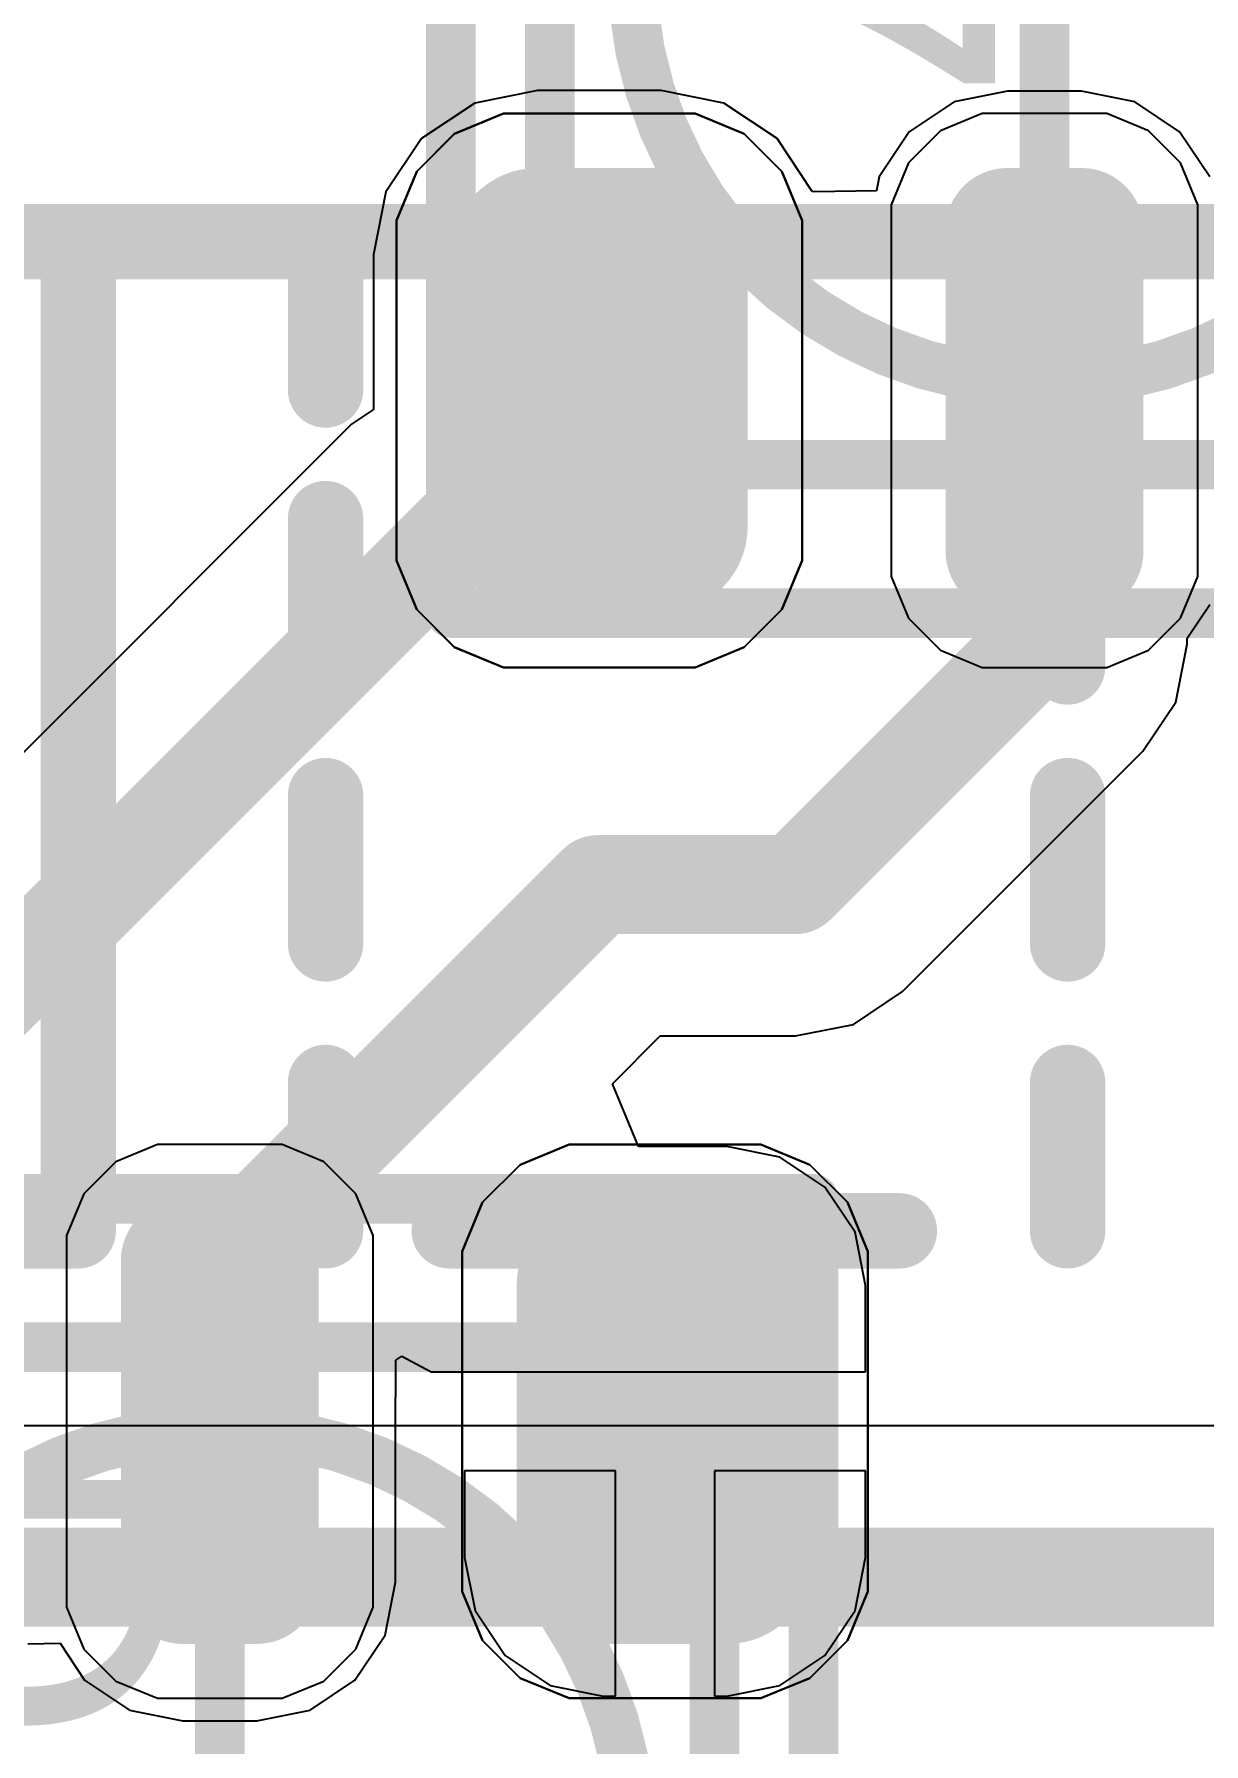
# Model space of a CAD drawing. Header units: inches. Extents: x -30 to 118, y 20 to 51.
# Drawn here: x 30.761 to 33.125, y 28.763 to 32.219 of the extents above; entities that cross this region are included whole.
import ezdxf

# ---------------------------------------------------------------- set-up
doc = ezdxf.new("R2010")
doc.units = ezdxf.units.IN
for name, color, linetype in [('Bottom Layer', 5, 'Continuous'), ('Bottom Overlay', 54, 'Continuous'), ('Mechanical 1', 6, 'Continuous'), ('Top Component Outline', 56, 'Continuous'), ('Top Courtyard', 56, 'Continuous'), ('Top Layer', 1, 'Continuous'), ('Top Overlay', 2, 'Continuous'), ('Top Paste', 8, 'Continuous'), ('Top Solder', 216, 'Continuous')]:
    doc.layers.add(name, color=color, linetype=linetype)
doc.styles.add('Arial', font='', dxfattribs={"height": 0.2})
doc.styles.get('Arial').set_extended_font_data('Arial')

# ---------------------------------------------------------------- blocks, each defined once
blk = doc.blocks.new('APA_RGB_LED_2020_555')
at = {"layer": 'Top Layer'}
h = blk.add_hatch(color=1, dxfattribs=at)
edge = h.paths.add_edge_path()
edge.add_arc((0.525, 0.075), 0.075, 90, 180)
edge.add_line((0.45, 0.075), (0.45, -0.075))
edge.add_arc((0.525, -0.075), 0.075, 180, 270)
edge.add_line((0.525, -0.15), (1.175, -0.15))
edge.add_arc((1.175, -0.075), 0.075, 270, 360)
edge.add_line((1.25, -0.075), (1.25, 0.075))
edge.add_arc((1.175, 0.075), 0.075, 0, 90)
edge.add_line((1.175, 0.15), (0.525, 0.15))
h = blk.add_hatch(color=1, dxfattribs=at)
edge = h.paths.add_edge_path()
edge.add_arc((0.575, -0.775), 0.125, 90, 180)
edge.add_line((0.45, -0.775), (0.45, -1.025))
edge.add_arc((0.575, -1.025), 0.125, 180, 270)
edge.add_line((0.575, -1.15), (1.125, -1.15))
edge.add_arc((1.125, -1.025), 0.125, 270, 360)
edge.add_line((1.25, -1.025), (1.25, -0.775))
edge.add_arc((1.125, -0.775), 0.125, 0, 90)
edge.add_line((1.125, -0.65), (0.575, -0.65))
at = {"layer": 'Top Paste'}
h = blk.add_hatch(color=8, dxfattribs=at)
edge = h.paths.add_edge_path()
edge.add_arc((0.525, 0.075), 0.075, 90, 180)
edge.add_line((0.45, 0.075), (0.45, -0.075))
edge.add_arc((0.525, -0.075), 0.075, 180, 270)
edge.add_line((0.525, -0.15), (1.175, -0.15))
edge.add_arc((1.175, -0.075), 0.075, 270, 360)
edge.add_line((1.25, -0.075), (1.25, 0.075))
edge.add_arc((1.175, 0.075), 0.075, 0, 90)
edge.add_line((1.175, 0.15), (0.525, 0.15))
h = blk.add_hatch(color=8, dxfattribs=at)
edge = h.paths.add_edge_path()
edge.add_arc((0.575, -0.775), 0.125, 90, 180)
edge.add_line((0.45, -0.775), (0.45, -1.025))
edge.add_arc((0.575, -1.025), 0.125, 180, 270)
edge.add_line((0.575, -1.15), (1.125, -1.15))
edge.add_arc((1.125, -1.025), 0.125, 270, 360)
edge.add_line((1.25, -1.025), (1.25, -0.775))
edge.add_arc((1.125, -0.775), 0.125, 0, 90)
edge.add_line((1.125, -0.65), (0.575, -0.65))
at = {"layer": 'Top Solder'}
h = blk.add_hatch(color=216, dxfattribs=at)
edge = h.paths.add_edge_path()
edge.add_arc((0.525, 0.075), 0.125, 90, 180)
edge.add_line((0.4, 0.075), (0.4, -0.075))
edge.add_arc((0.525, -0.075), 0.125, 180, 270)
edge.add_line((0.525, -0.2), (1.175, -0.2))
edge.add_arc((1.175, -0.075), 0.125, 270, 360)
edge.add_line((1.3, -0.075), (1.3, 0.075))
edge.add_arc((1.175, 0.075), 0.125, 0, 90)
edge.add_line((1.175, 0.2), (0.525, 0.2))
h = blk.add_hatch(color=216, dxfattribs=at)
edge = h.paths.add_edge_path()
edge.add_arc((0.575, -0.775), 0.175, 90, 180)
edge.add_line((0.4, -0.775), (0.4, -1.025))
edge.add_arc((0.575, -1.025), 0.175, 180, 270)
edge.add_line((0.575, -1.2), (1.125, -1.2))
edge.add_arc((1.125, -1.025), 0.175, 270, 360)
edge.add_line((1.3, -1.025), (1.3, -0.775))
edge.add_arc((1.125, -0.775), 0.175, 0, 90)
edge.add_line((1.125, -0.6), (0.575, -0.6))
at = {"layer": 'Top Component Outline'}
for points in [[(1, -1, 0.1, 0.1, 0), (1, 1, 0.1, 0.1, 0)], [(1, -1, 0.1, 0.1, 0), (-1, -1, 0.1, 0.1, 0)]]:
    blk.add_lwpolyline(points, format="xyseb", dxfattribs=at)
blk.add_lwpolyline([(0.975, -1, 0.05, 0.05, 1), (1.025, -1, 0.05, 0.05, 1)], format="xyseb", close=True, dxfattribs=at)
blk.add_lwpolyline([(0.975, -1, 0.05, 0.05, 1), (1.025, -1, 0.05, 0.05, 1)], format="xyseb", close=True, dxfattribs=at)
at = {"layer": 'Top Courtyard'}
for points in [[(1.3, -1.2, 0.1, 0.1, 0), (1.3, 1.2, 0.1, 0.1, 0)], [(0.5, 0, 0.1, 0.1, 0), (-0.5, 0, 0.1, 0.1, 0)], [(1.3, -1.2, 0.1, 0.1, 0), (-1.3, -1.2, 0.1, 0.1, 0)]]:
    blk.add_lwpolyline(points, format="xyseb", dxfattribs=at)
for points in [[(0.475, 0, 0.05, 0.05, 1), (0.525, 0, 0.05, 0.05, 1)], [(1.275, -1.2, 0.05, 0.05, 1), (1.325, -1.2, 0.05, 0.05, 1)], [(1.275, -1.2, 0.05, 0.05, 1), (1.325, -1.2, 0.05, 0.05, 1)]]:
    blk.add_lwpolyline(points, format="xyseb", close=True, dxfattribs=at)
at = {"layer": 'Top Overlay'}
for p, q in [((0.4743, 0.31), (0.3897, 0.275)), ((0.52, 0.31), (0.4743, 0.31)), ((1.18, 0.31), (0.52, 0.31)), ((1.2258, 0.31), (1.18, 0.31)), ((1.18, 0.31), (1.18, 0.31)), ((1.3103, 0.275), (1.2258, 0.31)), ((0.3897, 0.275), (0.325, 0.2103)), ((1.375, 0.2103), (1.3103, 0.275)), ((0.325, 0.2103), (0.29, 0.1257)), ((1.41, 0.1257), (1.375, 0.2103)), ((0.29, 0.1257), (0.29, 0.08)), ((1.41, 0.08), (1.41, 0.1257)), ((0.29, 0.08), (0.29, -0.08)), ((0.29, 0.08), (0.29, 0.08)), ((1.41, -0.08), (1.41, 0.08)), ((0.29, -0.08), (0.29, -0.1258)), ((1.41, -0.1258), (1.41, -0.08)), ((1.41, -0.08), (1.41, -0.08)), ((0.29, -0.1258), (0.325, -0.2103)), ((1.375, -0.2103), (1.41, -0.1258)), ((0.325, -0.2103), (0.3897, -0.275)), ((1.3103, -0.275), (1.375, -0.2103)), ((0.3897, -0.275), (0.4743, -0.31)), ((1.2258, -0.31), (1.3103, -0.275)), ((0.4743, -0.31), (0.52, -0.31)), ((0.52, -0.31), (0.52, -0.31)), ((0.52, -0.31), (1.18, -0.31)), ((1.18, -0.31), (1.2258, -0.31)), ((0.4071, -0.5311), (0.5063, -0.49)), ((0.5063, -0.49), (0.56, -0.49)), ((0.56, -0.49), (0.56, -0.49)), ((0.56, -0.49), (1.14, -0.49)), ((1.14, -0.49), (1.1937, -0.49)), ((1.1937, -0.49), (1.2929, -0.5311)), ((0.3311, -0.6071), (0.4071, -0.5311)), ((1.2929, -0.5311), (1.3689, -0.6071)), ((0.29, -0.7063), (0.3311, -0.6071)), ((1.3689, -0.6071), (1.41, -0.7063)), ((0.29, -0.76), (0.29, -0.7063)), ((1.41, -0.7063), (1.41, -0.76)), ((0.29, -1.04), (0.29, -0.76)), ((1.41, -0.76), (1.41, -0.76)), ((1.41, -0.76), (1.41, -1.04)), ((0.29, -1.04), (0.29, -1.04)), ((0.29, -1.0937), (0.29, -1.04)), ((1.41, -1.04), (1.41, -1.0937)), ((0.3311, -1.1929), (0.29, -1.0937)), ((1.41, -1.0937), (1.3689, -1.1929)), ((0.4071, -1.2689), (0.3311, -1.1929)), ((1.3689, -1.1929), (1.2929, -1.2689)), ((0.5063, -1.31), (0.4071, -1.2689)), ((1.2929, -1.2689), (1.1937, -1.31)), ((0.56, -1.31), (0.5063, -1.31)), ((1.14, -1.31), (0.56, -1.31)), ((1.1937, -1.31), (1.14, -1.31)), ((1.14, -1.31), (1.14, -1.31))]:
    blk.add_line(p, q, dxfattribs=at)
at = {"layer": 'Top Courtyard', "style": 'Arial'}
blk.add_text('D7', height=0.6, dxfattribs=at).set_placement((-0.8, -0.7))
blk = doc.blocks.new('APA_RGB_LED_2020_581')
at = {"layer": 'Top Layer'}
h = blk.add_hatch(color=1, dxfattribs=at)
edge = h.paths.add_edge_path()
edge.add_arc((-1.125, 1.025), 0.125, 90, 180)
edge.add_line((-1.25, 1.025), (-1.25, 0.775))
edge.add_arc((-1.125, 0.775), 0.125, 180, 270)
edge.add_line((-1.125, 0.65), (-0.575, 0.65))
edge.add_arc((-0.575, 0.775), 0.125, 270, 360)
edge.add_line((-0.45, 0.775), (-0.45, 1.025))
edge.add_arc((-0.575, 1.025), 0.125, 0, 90)
edge.add_line((-0.575, 1.15), (-1.125, 1.15))
h = blk.add_hatch(color=1, dxfattribs=at)
edge = h.paths.add_edge_path()
edge.add_arc((-1.175, 0.075), 0.075, 90, 180)
edge.add_line((-1.25, 0.075), (-1.25, -0.075))
edge.add_arc((-1.175, -0.075), 0.075, 180, 270)
edge.add_line((-1.175, -0.15), (-0.525, -0.15))
edge.add_arc((-0.525, -0.075), 0.075, 270, 360)
edge.add_line((-0.45, -0.075), (-0.45, 0.075))
edge.add_arc((-0.525, 0.075), 0.075, 0, 90)
edge.add_line((-0.525, 0.15), (-1.175, 0.15))
at = {"layer": 'Top Paste'}
h = blk.add_hatch(color=8, dxfattribs=at)
edge = h.paths.add_edge_path()
edge.add_arc((-1.125, 1.025), 0.125, 90, 180)
edge.add_line((-1.25, 1.025), (-1.25, 0.775))
edge.add_arc((-1.125, 0.775), 0.125, 180, 270)
edge.add_line((-1.125, 0.65), (-0.575, 0.65))
edge.add_arc((-0.575, 0.775), 0.125, 270, 360)
edge.add_line((-0.45, 0.775), (-0.45, 1.025))
edge.add_arc((-0.575, 1.025), 0.125, 0, 90)
edge.add_line((-0.575, 1.15), (-1.125, 1.15))
h = blk.add_hatch(color=8, dxfattribs=at)
edge = h.paths.add_edge_path()
edge.add_arc((-1.175, 0.075), 0.075, 90, 180)
edge.add_line((-1.25, 0.075), (-1.25, -0.075))
edge.add_arc((-1.175, -0.075), 0.075, 180, 270)
edge.add_line((-1.175, -0.15), (-0.525, -0.15))
edge.add_arc((-0.525, -0.075), 0.075, 270, 360)
edge.add_line((-0.45, -0.075), (-0.45, 0.075))
edge.add_arc((-0.525, 0.075), 0.075, 0, 90)
edge.add_line((-0.525, 0.15), (-1.175, 0.15))
at = {"layer": 'Top Solder'}
h = blk.add_hatch(color=216, dxfattribs=at)
edge = h.paths.add_edge_path()
edge.add_arc((-1.125, 1.025), 0.175, 90, 180)
edge.add_line((-1.3, 1.025), (-1.3, 0.775))
edge.add_arc((-1.125, 0.775), 0.175, 180, 270)
edge.add_line((-1.125, 0.6), (-0.575, 0.6))
edge.add_arc((-0.575, 0.775), 0.175, 270, 360)
edge.add_line((-0.4, 0.775), (-0.4, 1.025))
edge.add_arc((-0.575, 1.025), 0.175, 0, 90)
edge.add_line((-0.575, 1.2), (-1.125, 1.2))
h = blk.add_hatch(color=216, dxfattribs=at)
edge = h.paths.add_edge_path()
edge.add_arc((-1.175, 0.075), 0.125, 90, 180)
edge.add_line((-1.3, 0.075), (-1.3, -0.075))
edge.add_arc((-1.175, -0.075), 0.125, 180, 270)
edge.add_line((-1.175, -0.2), (-0.525, -0.2))
edge.add_arc((-0.525, -0.075), 0.125, 270, 360)
edge.add_line((-0.4, -0.075), (-0.4, 0.075))
edge.add_arc((-0.525, 0.075), 0.125, 0, 90)
edge.add_line((-0.525, 0.2), (-1.175, 0.2))
at = {"layer": 'Top Component Outline'}
for points in [[(-1, -1, 0.1, 0.1, 0), (-1, 1, 0.1, 0.1, 0)], [(1, 1, 0.1, 0.1, 0), (-1, 1, 0.1, 0.1, 0)]]:
    blk.add_lwpolyline(points, format="xyseb", dxfattribs=at)
blk.add_lwpolyline([(-1.025, 1, 0.05, 0.05, 1), (-0.975, 1, 0.05, 0.05, 1)], format="xyseb", close=True, dxfattribs=at)
blk.add_lwpolyline([(-1.025, 1, 0.05, 0.05, 1), (-0.975, 1, 0.05, 0.05, 1)], format="xyseb", close=True, dxfattribs=at)
at = {"layer": 'Top Courtyard'}
for points in [[(1.3, 1.2, 0.1, 0.1, 0), (-1.3, 1.2, 0.1, 0.1, 0)], [(-1.3, -1.2, 0.1, 0.1, 0), (-1.3, 1.2, 0.1, 0.1, 0)], [(0.5, 0, 0.1, 0.1, 0), (-0.5, 0, 0.1, 0.1, 0)]]:
    blk.add_lwpolyline(points, format="xyseb", dxfattribs=at)
for points in [[(-1.325, 1.2, 0.05, 0.05, 1), (-1.275, 1.2, 0.05, 0.05, 1)], [(-1.325, 1.2, 0.05, 0.05, 1), (-1.275, 1.2, 0.05, 0.05, 1)], [(-0.525, 0, 0.05, 0.05, 1), (-0.475, 0, 0.05, 0.05, 1)]]:
    blk.add_lwpolyline(points, format="xyseb", close=True, dxfattribs=at)
at = {"layer": 'Top Overlay'}
for p, q in [((-1.2929, 1.2689), (-1.1937, 1.31)), ((-1.1937, 1.31), (-1.14, 1.31)), ((-1.14, 1.31), (-1.14, 1.31)), ((-1.14, 1.31), (-0.56, 1.31)), ((-0.56, 1.31), (-0.5063, 1.31)), ((-0.5063, 1.31), (-0.4071, 1.2689)), ((-1.3689, 1.1929), (-1.2929, 1.2689)), ((-0.4071, 1.2689), (-0.3311, 1.1929)), ((-1.41, 1.0937), (-1.3689, 1.1929)), ((-0.3311, 1.1929), (-0.29, 1.0937)), ((-1.41, 1.04), (-1.41, 1.0937)), ((-0.29, 1.0937), (-0.29, 1.04)), ((-1.41, 0.76), (-1.41, 1.04)), ((-0.29, 1.04), (-0.29, 1.04)), ((-0.29, 1.04), (-0.29, 0.76)), ((-1.41, 0.76), (-1.41, 0.76)), ((-1.41, 0.7063), (-1.41, 0.76)), ((-0.29, 0.76), (-0.29, 0.7063)), ((-1.3689, 0.6071), (-1.41, 0.7063)), ((-0.29, 0.7063), (-0.3311, 0.6071)), ((-1.2929, 0.5311), (-1.3689, 0.6071)), ((-0.3311, 0.6071), (-0.4071, 0.5311)), ((-1.1937, 0.49), (-1.2929, 0.5311)), ((-0.4071, 0.5311), (-0.5063, 0.49)), ((-1.14, 0.49), (-1.1937, 0.49)), ((-0.56, 0.49), (-1.14, 0.49)), ((-0.5063, 0.49), (-0.56, 0.49)), ((-0.56, 0.49), (-0.56, 0.49)), ((-1.2258, 0.31), (-1.3103, 0.275)), ((-1.18, 0.31), (-1.2258, 0.31)), ((-0.52, 0.31), (-1.18, 0.31)), ((-0.4742, 0.31), (-0.52, 0.31)), ((-0.52, 0.31), (-0.52, 0.31)), ((-0.3897, 0.275), (-0.4742, 0.31)), ((-1.3103, 0.275), (-1.375, 0.2103)), ((-0.325, 0.2103), (-0.3897, 0.275)), ((-1.375, 0.2103), (-1.41, 0.1257)), ((-0.29, 0.1257), (-0.325, 0.2103)), ((-1.41, 0.1257), (-1.41, 0.08)), ((-0.29, 0.08), (-0.29, 0.1257)), ((-1.41, 0.08), (-1.41, -0.08)), ((-1.41, 0.08), (-1.41, 0.08)), ((-0.29, -0.08), (-0.29, 0.08)), ((-1.41, -0.08), (-1.41, -0.1258)), ((-0.29, -0.1258), (-0.29, -0.08)), ((-0.29, -0.08), (-0.29, -0.08)), ((-1.41, -0.1258), (-1.375, -0.2103)), ((-0.325, -0.2103), (-0.29, -0.1258)), ((-1.375, -0.2103), (-1.3103, -0.275)), ((-0.3897, -0.275), (-0.325, -0.2103)), ((-1.3103, -0.275), (-1.2258, -0.31)), ((-0.4742, -0.31), (-0.3897, -0.275)), ((-1.2258, -0.31), (-1.18, -0.31)), ((-1.18, -0.31), (-1.18, -0.31)), ((-1.18, -0.31), (-0.52, -0.31)), ((-0.52, -0.31), (-0.4742, -0.31))]:
    blk.add_line(p, q, dxfattribs=at)
at = {"layer": 'Top Courtyard', "style": 'Arial'}
blk.add_text('D6', height=0.6, dxfattribs=at).set_placement((-0.8, -0.7))
blk = doc.blocks.new('JS102011SAQN_B_603')
at = {"layer": 'Bottom Overlay'}
for points in [[(-1.75, 3.8, 0.1524, 0.1524, 0), (-1.75, 3.5, 0.1524, 0.1524, 0)], [(-1.16, 3.8, 0.1524, 0.1524, 0), (-1.41, 3.8, 0.1524, 0.1524, 0)], [(-0.56, 3.8, 0.1524, 0.1524, 0), (-0.81, 3.8, 0.1524, 0.1524, 0)], [(-0.5, 3.8, 0.1524, 0.1524, 0), (-0.8, 3.8, 0.1524, 0.1524, 0)], [(-0.25, 3.8, 0.1524, 0.1524, 0), (-0.25, 3.5, 0.1524, 0.1524, 0)], [(1.75, 3.8, 0.1524, 0.1524, 0), (0.25, 3.8, 0.1524, 0.1524, 0)], [(0.25, 3.8, 0.1524, 0.1524, 0), (0.25, 1.8, 0.1524, 0.1524, 0)], [(-1.75, 3.22, 0.1524, 0.1524, 0), (-1.75, 2.92, 0.1524, 0.1524, 0)], [(-0.25, 3.22, 0.1524, 0.1524, 0), (-0.25, 2.92, 0.1524, 0.1524, 0)], [(-1.75, 2.66, 0.1524, 0.1524, 0), (-1.75, 2.36, 0.1524, 0.1524, 0)], [(-0.25, 2.66, 0.1524, 0.1524, 0), (-0.25, 2.36, 0.1524, 0.1524, 0)], [(-1.75, 2.1, 0.1524, 0.1524, 0), (-1.75, 1.8, 0.1524, 0.1524, 0)], [(-0.25, 2.1, 0.1524, 0.1524, 0), (-0.25, 1.8, 0.1524, 0.1524, 0)], [(4.5, 1.8, 0.1524, 0.1524, 0), (-4.5, 1.8, 0.1524, 0.1524, 0)]]:
    blk.add_lwpolyline(points, format="xyseb", dxfattribs=at)
for points in [[(-1.7881, 3.8, 0.0762, 0.0762, 1), (-1.7119, 3.8, 0.0762, 0.0762, 1)], [(-1.4481, 3.8, 0.0762, 0.0762, 1), (-1.3719, 3.8, 0.0762, 0.0762, 1)], [(-1.1981, 3.8, 0.0762, 0.0762, 1), (-1.1219, 3.8, 0.0762, 0.0762, 1)], [(-0.8481, 3.8, 0.0762, 0.0762, 1), (-0.7719, 3.8, 0.0762, 0.0762, 1)], [(-0.8381, 3.8, 0.0762, 0.0762, 1), (-0.7619, 3.8, 0.0762, 0.0762, 1)], [(-0.5981, 3.8, 0.0762, 0.0762, 1), (-0.5219, 3.8, 0.0762, 0.0762, 1)], [(-0.5381, 3.8, 0.0762, 0.0762, 1), (-0.4619, 3.8, 0.0762, 0.0762, 1)], [(-0.2881, 3.8, 0.0762, 0.0762, 1), (-0.2119, 3.8, 0.0762, 0.0762, 1)], [(0.2119, 3.8, 0.0762, 0.0762, 1), (0.2881, 3.8, 0.0762, 0.0762, 1)], [(0.2119, 3.8, 0.0762, 0.0762, 1), (0.2881, 3.8, 0.0762, 0.0762, 1)], [(-1.7881, 3.5, 0.0762, 0.0762, 1), (-1.7119, 3.5, 0.0762, 0.0762, 1)], [(-0.2881, 3.5, 0.0762, 0.0762, 1), (-0.2119, 3.5, 0.0762, 0.0762, 1)], [(-1.7881, 3.22, 0.0762, 0.0762, 1), (-1.7119, 3.22, 0.0762, 0.0762, 1)], [(-0.2881, 3.22, 0.0762, 0.0762, 1), (-0.2119, 3.22, 0.0762, 0.0762, 1)], [(-1.7881, 2.92, 0.0762, 0.0762, 1), (-1.7119, 2.92, 0.0762, 0.0762, 1)], [(-0.2881, 2.92, 0.0762, 0.0762, 1), (-0.2119, 2.92, 0.0762, 0.0762, 1)], [(-1.7881, 2.66, 0.0762, 0.0762, 1), (-1.7119, 2.66, 0.0762, 0.0762, 1)], [(-0.2881, 2.66, 0.0762, 0.0762, 1), (-0.2119, 2.66, 0.0762, 0.0762, 1)], [(-1.7881, 2.36, 0.0762, 0.0762, 1), (-1.7119, 2.36, 0.0762, 0.0762, 1)], [(-0.2881, 2.36, 0.0762, 0.0762, 1), (-0.2119, 2.36, 0.0762, 0.0762, 1)], [(-1.7881, 2.1, 0.0762, 0.0762, 1), (-1.7119, 2.1, 0.0762, 0.0762, 1)], [(-0.2881, 2.1, 0.0762, 0.0762, 1), (-0.2119, 2.1, 0.0762, 0.0762, 1)], [(-1.7881, 1.8, 0.0762, 0.0762, 1), (-1.7119, 1.8, 0.0762, 0.0762, 1)], [(-0.2881, 1.8, 0.0762, 0.0762, 1), (-0.2119, 1.8, 0.0762, 0.0762, 1)], [(0.2119, 1.8, 0.0762, 0.0762, 1), (0.2881, 1.8, 0.0762, 0.0762, 1)]]:
    blk.add_lwpolyline(points, format="xyseb", close=True, dxfattribs=at)

msp = doc.modelspace()

# ---------------------------------------------------------------- linework, layer by layer
at = {"layer": 'Bottom Layer'}
msp.add_line((38.3, 29.4059), (25.5267, 29.4059), dxfattribs=at)
msp.add_lwpolyline([(25.4, 29.1, 0.2, 0.2, 0), (38.3, 29.1, 0.2, 0.2, 0)], format="xyseb", dxfattribs=at)
at = {"layer": 'Mechanical 1'}
for points in [[(32.2139, 31.7595, 0.1, 0.1, -0.198911), (31.9698, 32.3489, 0.1, 0.1, 0)], [(32.8033, 31.5154, 0.1, 0.1, -0.198911), (32.2139, 31.7595, 0.1, 0.1, 0)], [(33.3927, 31.7595, 0.1, 0.1, -0.198911), (32.8033, 31.5154, 0.1, 0.1, 0)], [(30.5469, 29.1542, 0.1, 0.1, -0.198911), (31.1363, 29.3983, 0.1, 0.1, 0)], [(31.1363, 29.3983, 0.1, 0.1, -0.198911), (31.7257, 29.1542, 0.1, 0.1, 0)], [(31.7257, 29.1542, 0.1, 0.1, -0.198911), (31.9698, 28.5648, 0.1, 0.1, 0)]]:
    msp.add_lwpolyline(points, format="xyseb", dxfattribs=at)
for points in [[(32.1889, 31.7595, 0.05, 0.05, 1), (32.2389, 31.7595, 0.05, 0.05, 1)], [(32.1889, 31.7595, 0.05, 0.05, 1), (32.2389, 31.7595, 0.05, 0.05, 1)], [(32.7783, 31.5154, 0.05, 0.05, 1), (32.8283, 31.5154, 0.05, 0.05, 1)], [(32.7783, 31.5154, 0.05, 0.05, 1), (32.8283, 31.5154, 0.05, 0.05, 1)], [(31.1113, 29.3983, 0.05, 0.05, 1), (31.1613, 29.3983, 0.05, 0.05, 1)], [(31.1113, 29.3983, 0.05, 0.05, 1), (31.1613, 29.3983, 0.05, 0.05, 1)], [(31.7007, 29.1542, 0.05, 0.05, 1), (31.7507, 29.1542, 0.05, 0.05, 1)], [(31.7007, 29.1542, 0.05, 0.05, 1), (31.7507, 29.1542, 0.05, 0.05, 1)]]:
    msp.add_lwpolyline(points, format="xyseb", close=True, dxfattribs=at)
at = {"layer": 'Top Layer'}
for p, q in [((31.6515, 32.08), (31.544, 32.0082)), ((31.7783, 32.1052), (31.6515, 32.08)), ((32.0283, 32.1052), (31.7783, 32.1052)), ((32.1551, 32.08), (32.0283, 32.1052)), ((32.2626, 32.0082), (32.1551, 32.08)), ((32.621, 32.0829), (32.53, 32.0221)), ((32.7283, 32.1043), (32.621, 32.0829)), ((32.8783, 32.1043), (32.7283, 32.1043)), ((32.9856, 32.0829), (32.8783, 32.1043)), ((33.0765, 32.0221), (32.9856, 32.0829)), ((31.544, 32.0082), (31.4721, 31.9007)), ((32.3339, 31.9015), (32.2626, 32.0082)), ((32.53, 32.0221), (32.4692, 31.9312)), ((33.1373, 31.9312), (33.0765, 32.0221)), ((32.4692, 31.9312), (32.4635, 31.9025)), ((31.4721, 31.9007), (31.4469, 31.7739)), ((32.338, 31.9007), (32.3339, 31.9015)), ((32.4635, 31.9025), (32.338, 31.9007)), ((31.4469, 31.7739), (31.4469, 31.4603)), ((31.4469, 31.4603), (31.4024, 31.4306)), ((31.4024, 31.4306), (30.112, 30.1401)), ((31.4024, 31.4306), (31.4024, 31.4306)), ((33.0918, 30.9984), (33.1373, 31.0666)), ((33.0685, 30.8689), (33.0918, 30.9859)), ((33.0918, 30.9859), (33.0918, 30.9984)), ((33.0022, 30.7696), (33.0685, 30.8689)), ((32.5163, 30.2837), (33.0022, 30.7696)), ((32.4171, 30.2174), (32.5163, 30.2837)), ((32.3, 30.1941), (32.4171, 30.2174)), ((31.9298, 30.0972), (32.0267, 30.1941)), ((32.0267, 30.1941), (32.3, 30.1941)), ((32.3, 30.1941), (32.3, 30.1941)), ((31.9824, 29.9702), (31.9298, 30.0972)), ((32.1613, 29.9702), (31.9824, 29.9702)), ((32.2686, 29.9488), (32.1613, 29.9702)), ((32.3595, 29.8881), (32.2686, 29.9488)), ((32.4203, 29.7971), (32.3595, 29.8881)), ((32.4417, 29.6898), (32.4203, 29.7971)), ((32.4417, 29.5148), (32.4417, 29.6898)), ((31.4922, 29.5387), (31.5039, 29.5466)), ((31.4922, 29.4648), (31.4922, 29.5387)), ((31.5039, 29.5466), (31.5633, 29.5148)), ((31.5633, 29.5148), (32.0363, 29.5148)), ((32.0363, 29.5148), (32.4417, 29.5148)), ((31.4917, 29.4623), (31.4922, 29.4648)), ((31.4917, 29.0898), (31.4917, 29.4623)), ((31.4922, 29.4648), (31.4922, 29.4648)), ((31.9363, 29.3148), (31.6309, 29.3148)), ((31.6309, 29.3148), (31.6309, 29.1398)), ((31.9363, 28.8594), (31.9363, 29.3148)), ((32.4417, 29.3148), (32.1363, 29.3148)), ((32.1363, 29.3148), (32.1363, 28.8594)), ((32.4417, 29.1398), (32.4417, 29.3148)), ((31.6309, 29.1398), (31.6522, 29.0325)), ((32.4203, 29.0325), (32.4417, 29.1398)), ((31.4703, 28.9825), (31.4917, 29.0898)), ((31.6522, 29.0325), (31.713, 28.9415)), ((32.3595, 28.9415), (32.4203, 29.0325)), ((30.7483, 28.965), (30.8133, 28.966)), ((30.8133, 28.966), (30.863, 28.8915)), ((31.4095, 28.8915), (31.4703, 28.9825)), ((31.713, 28.9415), (31.804, 28.8808)), ((32.2686, 28.8808), (32.3595, 28.9415)), ((30.863, 28.8915), (30.954, 28.8308)), ((31.3186, 28.8308), (31.4095, 28.8915)), ((31.804, 28.8808), (31.9113, 28.8594)), ((32.1613, 28.8594), (32.2686, 28.8808)), ((30.954, 28.8308), (31.0613, 28.8094)), ((31.2113, 28.8094), (31.3186, 28.8308)), ((31.9113, 28.8594), (31.9363, 28.8594)), ((32.1363, 28.8594), (32.1613, 28.8594)), ((31.0613, 28.8094), (31.2113, 28.8094))]:
    msp.add_line(p, q, dxfattribs=at)
for points in [[(31.9033, 31.3624, 0.2, 0.2, 0), (31.9033, 31.4989, 0.2, 0.2, 0)], [(32.7859, 31.4815, 0.2, 0.2, 0), (32.8033, 31.4989, 0.2, 0.2, 0)], [(32.7859, 30.9859, 0.2, 0.2, 0), (32.7859, 31.4815, 0.2, 0.2, 0)], [(31.7552, 31.2143, 0.2, 0.2, 0), (31.9033, 31.3624, 0.2, 0.2, 0)], [(30.3283, 29.9239, 0.2, 0.2, 0), (31.6187, 31.2143, 0.2, 0.2, 0)], [(31.6187, 31.2143, 0.2, 0.2, 0), (31.7552, 31.2143, 0.2, 0.2, 0)], [(32.3, 30.5, 0.2, 0.2, 0), (32.7859, 30.9859, 0.2, 0.2, 0)], [(31.1863, 29.7863, 0.2, 0.2, 0), (31.9, 30.5, 0.2, 0.2, 0)], [(31.9, 30.5, 0.2, 0.2, 0), (32.3, 30.5, 0.2, 0.2, 0)], [(31.1863, 29.4648, 0.2, 0.2, 0), (31.1863, 29.7863, 0.2, 0.2, 0)], [(31.1363, 29.4148, 0.2, 0.2, 0), (31.1863, 29.4648, 0.2, 0.2, 0)]]:
    msp.add_lwpolyline(points, format="xyseb", dxfattribs=at)
for points in [[(31.8533, 31.4989, 0.1, 0.1, 1), (31.9533, 31.4989, 0.1, 0.1, 1)], [(32.7533, 31.4989, 0.1, 0.1, 1), (32.8533, 31.4989, 0.1, 0.1, 1)], [(32.7359, 31.4815, 0.1, 0.1, 1), (32.8359, 31.4815, 0.1, 0.1, 1)], [(32.7359, 31.4815, 0.1, 0.1, 1), (32.8359, 31.4815, 0.1, 0.1, 1)], [(31.8533, 31.3624, 0.1, 0.1, 1), (31.9533, 31.3624, 0.1, 0.1, 1)], [(31.8533, 31.3624, 0.1, 0.1, 1), (31.9533, 31.3624, 0.1, 0.1, 1)], [(31.5687, 31.2143, 0.1, 0.1, 1), (31.6687, 31.2143, 0.1, 0.1, 1)], [(31.5687, 31.2143, 0.1, 0.1, 1), (31.6687, 31.2143, 0.1, 0.1, 1)], [(31.7052, 31.2143, 0.1, 0.1, 1), (31.8052, 31.2143, 0.1, 0.1, 1)], [(31.7052, 31.2143, 0.1, 0.1, 1), (31.8052, 31.2143, 0.1, 0.1, 1)], [(32.7359, 30.9859, 0.1, 0.1, 1), (32.8359, 30.9859, 0.1, 0.1, 1)], [(32.7359, 30.9859, 0.1, 0.1, 1), (32.8359, 30.9859, 0.1, 0.1, 1)], [(31.85, 30.5, 0.1, 0.1, 1), (31.95, 30.5, 0.1, 0.1, 1)], [(31.85, 30.5, 0.1, 0.1, 1), (31.95, 30.5, 0.1, 0.1, 1)], [(32.25, 30.5, 0.1, 0.1, 1), (32.35, 30.5, 0.1, 0.1, 1)], [(32.25, 30.5, 0.1, 0.1, 1), (32.35, 30.5, 0.1, 0.1, 1)], [(31.1363, 29.7863, 0.1, 0.1, 1), (31.2363, 29.7863, 0.1, 0.1, 1)], [(31.1363, 29.7863, 0.1, 0.1, 1), (31.2363, 29.7863, 0.1, 0.1, 1)], [(31.1363, 29.4648, 0.1, 0.1, 1), (31.2363, 29.4648, 0.1, 0.1, 1)], [(31.1363, 29.4648, 0.1, 0.1, 1), (31.2363, 29.4648, 0.1, 0.1, 1)], [(31.0863, 29.4148, 0.1, 0.1, 1), (31.1863, 29.4148, 0.1, 0.1, 1)]]:
    msp.add_lwpolyline(points, format="xyseb", close=True, dxfattribs=at)
at = {"layer": 'Top Overlay'}
for p, q in [((31.7096, 32.0589), (31.6103, 32.0178)), ((32.097, 32.0589), (31.7096, 32.0589)), ((32.1962, 32.0178), (32.097, 32.0589)), ((32.6775, 32.0589), (32.593, 32.0239)), ((32.929, 32.0589), (32.6775, 32.0589)), ((33.0136, 32.0239), (32.929, 32.0589)), ((31.6103, 32.0178), (31.5344, 31.9418)), ((32.2722, 31.9418), (32.1962, 32.0178)), ((32.593, 32.0239), (32.5283, 31.9592)), ((33.0783, 31.9592), (33.0136, 32.0239)), ((31.5344, 31.9418), (31.4933, 31.8426)), ((32.3133, 31.8426), (32.2722, 31.9418)), ((32.5283, 31.9592), (32.4933, 31.8746)), ((33.1133, 31.8746), (33.0783, 31.9592)), ((32.4933, 31.8746), (32.4933, 31.8289)), ((33.1133, 31.8289), (33.1133, 31.8746)), ((31.4933, 31.8426), (31.4933, 31.7889)), ((32.3133, 31.7889), (32.3133, 31.8426)), ((32.4933, 31.8289), (32.4933, 31.1689)), ((33.1133, 31.1689), (33.1133, 31.8289)), ((31.4933, 31.7889), (31.4933, 31.2089)), ((32.3133, 31.2089), (32.3133, 31.7889)), ((31.4933, 31.2089), (31.4933, 31.1552)), ((32.3133, 31.1552), (32.3133, 31.2089)), ((31.4933, 31.1552), (31.5344, 31.0559)), ((32.2722, 31.0559), (32.3133, 31.1552)), ((32.4933, 31.1689), (32.4933, 31.1231)), ((33.1133, 31.1231), (33.1133, 31.1689)), ((32.4933, 31.1231), (32.5283, 31.0386)), ((33.0783, 31.0386), (33.1133, 31.1231)), ((31.5344, 31.0559), (31.6103, 30.98)), ((32.1962, 30.98), (32.2722, 31.0559)), ((32.5283, 31.0386), (32.593, 30.9739)), ((33.0136, 30.9739), (33.0783, 31.0386)), ((31.6103, 30.98), (31.7096, 30.9389)), ((32.097, 30.9389), (32.1962, 30.98)), ((32.593, 30.9739), (32.6775, 30.9389)), ((32.929, 30.9389), (33.0136, 30.9739)), ((31.7096, 30.9389), (32.097, 30.9389)), ((32.6775, 30.9389), (32.929, 30.9389)), ((31.0105, 29.9748), (30.926, 29.9398)), ((31.262, 29.9748), (31.0105, 29.9748)), ((31.3466, 29.9398), (31.262, 29.9748)), ((31.8426, 29.9748), (31.7433, 29.9337)), ((32.23, 29.9748), (31.8426, 29.9748)), ((32.3292, 29.9337), (32.23, 29.9748)), ((30.926, 29.9398), (30.8613, 29.8751)), ((31.4113, 29.8751), (31.3466, 29.9398)), ((31.7433, 29.9337), (31.6674, 29.8577)), ((32.4052, 29.8577), (32.3292, 29.9337)), ((30.8613, 29.8751), (30.8263, 29.7905)), ((31.4463, 29.7905), (31.4113, 29.8751)), ((31.6674, 29.8577), (31.6263, 29.7585)), ((32.4463, 29.7585), (32.4052, 29.8577)), ((30.8263, 29.7905), (30.8263, 29.7448)), ((31.4463, 29.7448), (31.4463, 29.7905)), ((30.8263, 29.7448), (30.8263, 29.0848)), ((31.4463, 29.0848), (31.4463, 29.7448)), ((31.6263, 29.7585), (31.6263, 29.7048)), ((32.4463, 29.7048), (32.4463, 29.7585)), ((31.6263, 29.7048), (31.6263, 29.1248)), ((32.4463, 29.1248), (32.4463, 29.7048)), ((31.6263, 29.1248), (31.6263, 29.0711)), ((32.4463, 29.0711), (32.4463, 29.1248)), ((30.8263, 29.0848), (30.8263, 29.039)), ((31.4463, 29.039), (31.4463, 29.0848)), ((31.6263, 29.0711), (31.6674, 28.9719)), ((32.4052, 28.9719), (32.4463, 29.0711)), ((30.8263, 29.039), (30.8613, 28.9545)), ((31.4113, 28.9545), (31.4463, 29.039)), ((31.6674, 28.9719), (31.7433, 28.8959)), ((32.3292, 28.8959), (32.4052, 28.9719)), ((30.8613, 28.9545), (30.926, 28.8898)), ((31.3466, 28.8898), (31.4113, 28.9545)), ((30.926, 28.8898), (31.0105, 28.8548)), ((31.262, 28.8548), (31.3466, 28.8898)), ((31.7433, 28.8959), (31.8426, 28.8548)), ((32.23, 28.8548), (32.3292, 28.8959)), ((31.0105, 28.8548), (31.262, 28.8548)), ((31.8426, 28.8548), (32.23, 28.8548))]:
    msp.add_line(p, q, dxfattribs=at)

# ---------------------------------------------------------------- block references
for name, p, rotation in [('JS102011SAQN_B_603', (31.1, 33.6), 180), ('APA_RGB_LED_2020_555', (32.8033, 32.3489), 270), ('APA_RGB_LED_2020_581', (31.1363, 28.5648), 270)]:
    msp.add_blockref(name, p, dxfattribs=dict(rotation=rotation))

doc.saveas('drawing.dxf')
